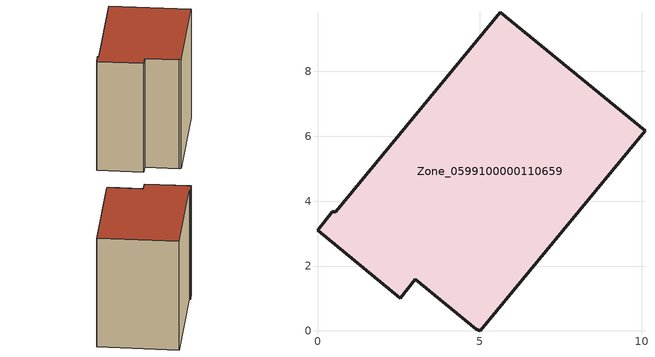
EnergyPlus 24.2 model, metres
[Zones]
Zone_0599100000110659
 floor ground (C_G): 10.1,6.17 5.02,0 4.89,0.05 3.02,1.59 2.55,1.01 0,3.11 0.46,3.68 0.56,3.67 5.63,9.83 z0
 wall outside (C_F): 0,3.11 2.55,1.01 3.02,1.59 4.89,0.05 5.02,0 10.1,6.17 5.63,9.83 0.56,3.67 0.46,3.68 0,3.11 z0:8.42
 roof outside (C_R): 5.63,9.83 0.56,3.67 0.46,3.68 0,3.11 2.55,1.01 3.02,1.59 4.89,0.05 5.02,0 10.1,6.17 z8.42
[BUILDING]
Pand.0599100000110659: North Axis=0; Terrain=City; Loads Convergence Tolerance Value=0.04; Temperature Convergence Tolerance Value=0.4; Solar Distribution=FullExterior; Maximum Number of Warmup Days=25; Minimum Number of Warmup Days=1
[Site:Location]
Rotterdam.The.Hague.AP_ZH_NLD Design_Conditions: Latitude=51.96; Longitude=4.45; Time Zone=1; Elevation=-4.5
[SITE:GROUNDTEMPERATURE:BUILDINGSURFACE]
18, 18, 18, 18, 18, 18, 18, 18, 18, 18, 18, 18
[MATERIAL] Thermal Absorptance=0.9; Solar Absorptance=0.7; Visible Absorptance=0.7
Name | Roughness | Thickness | Conductivity | Density | Specific Heat
G.TI.1946-1964 | MediumSmooth | 0.15 | 1 | 540 | 1210
F.TI.1946-1964 | Rough | 0.3 | 0.857143 | 1920 | 840
R.TI.1946-1964 | MediumRough | 0.2 | 0.277778 | 1500 | 1000
[CONSTRUCTION]
C_G: G.TI.1946-1964
C_F: F.TI.1946-1964
C_R: R.TI.1946-1964
[ZONE]
Zone_0599100000110659: Type=1; Multiplier=1; Ceiling Height=Autocalculate; Volume=Autocalculate; Floor Area=autocalculate; Part of Total Floor Area=Yes
[ZONEINFILTRATION:DESIGNFLOWRATE]
Infil_Zone_0599100000110659: Zone or ZoneList or Space or SpaceList=Zone_0599100000110659; Schedule=AlwaysOn; Design Flow Rate Calculation Method=Flow/Area; Flow Rate per Floor Area=0.003; Constant Term Coefficient=1; Temperature Term Coefficient=0; Velocity Term Coefficient=0; Velocity Squared Term Coefficient=0
[HVACTEMPLATE:ZONE:IDEALLOADSAIRSYSTEM]
Zone_0599100000110659: Maximum Heating Supply Air Temperature=50; Minimum Cooling Supply Air Temperature=13; Maximum Heating Supply Air Humidity Ratio=0.0156; Minimum Cooling Supply Air Humidity Ratio=0.0077; Heating Limit=NoLimit; Cooling Limit=NoLimit; Dehumidification Control Type=ConstantSensibleHeatRatio; Cooling Sensible Heat Ratio=0.7; Dehumidification Setpoint=60; Humidification Control Type=None; Humidification Setpoint=30; Outdoor Air Method=None; Outdoor Air Flow Rate per Person=0.00944; Outdoor Air Flow Rate per Zone Floor Area=0; Outdoor Air Flow Rate per Zone=0; Demand Controlled Ventilation Type=None; Outdoor Air Economizer Type=NoEconomizer; Heat Recovery Type=None; Sensible Heat Recovery Effectiveness=0.7; Latent Heat Recovery Effectiveness=0.65
[ZONECONTROL:THERMOSTAT]
ThermostatControl_Zone_0599100000110659: Zone or ZoneList=Zone_0599100000110659; Control Type Schedule=DualSetpointControlType; Control 1=Thermostat_Zone_0599100000110659; Temperature Difference Between Cutout And Setpoint=0
[THERMOSTATSETPOINT:DUALSETPOINT]
Thermostat_Zone_0599100000110659: Heating Setpoint Temperature Schedule=HeatingSetpoint_Zone_0599100000110659; Cooling Setpoint Temperature Schedule=CoolingSetpoint_Zone_0599100000110659
[SCHEDULE:COMPACT]
HeatingSetpoint_Zone_0599100000110659: Through: 12/31, For: AllDays, Until: 24:00, 21
CoolingSetpoint_Zone_0599100000110659: Through: 12/31, For: AllDays, Until: 24:00, 24
DualSetpointControlType: Through: 12/31, For: AllDays, Until: 24:00, 4
AlwaysOn: Through: 12/31, For: AllDays, Until: 24:00, 1
